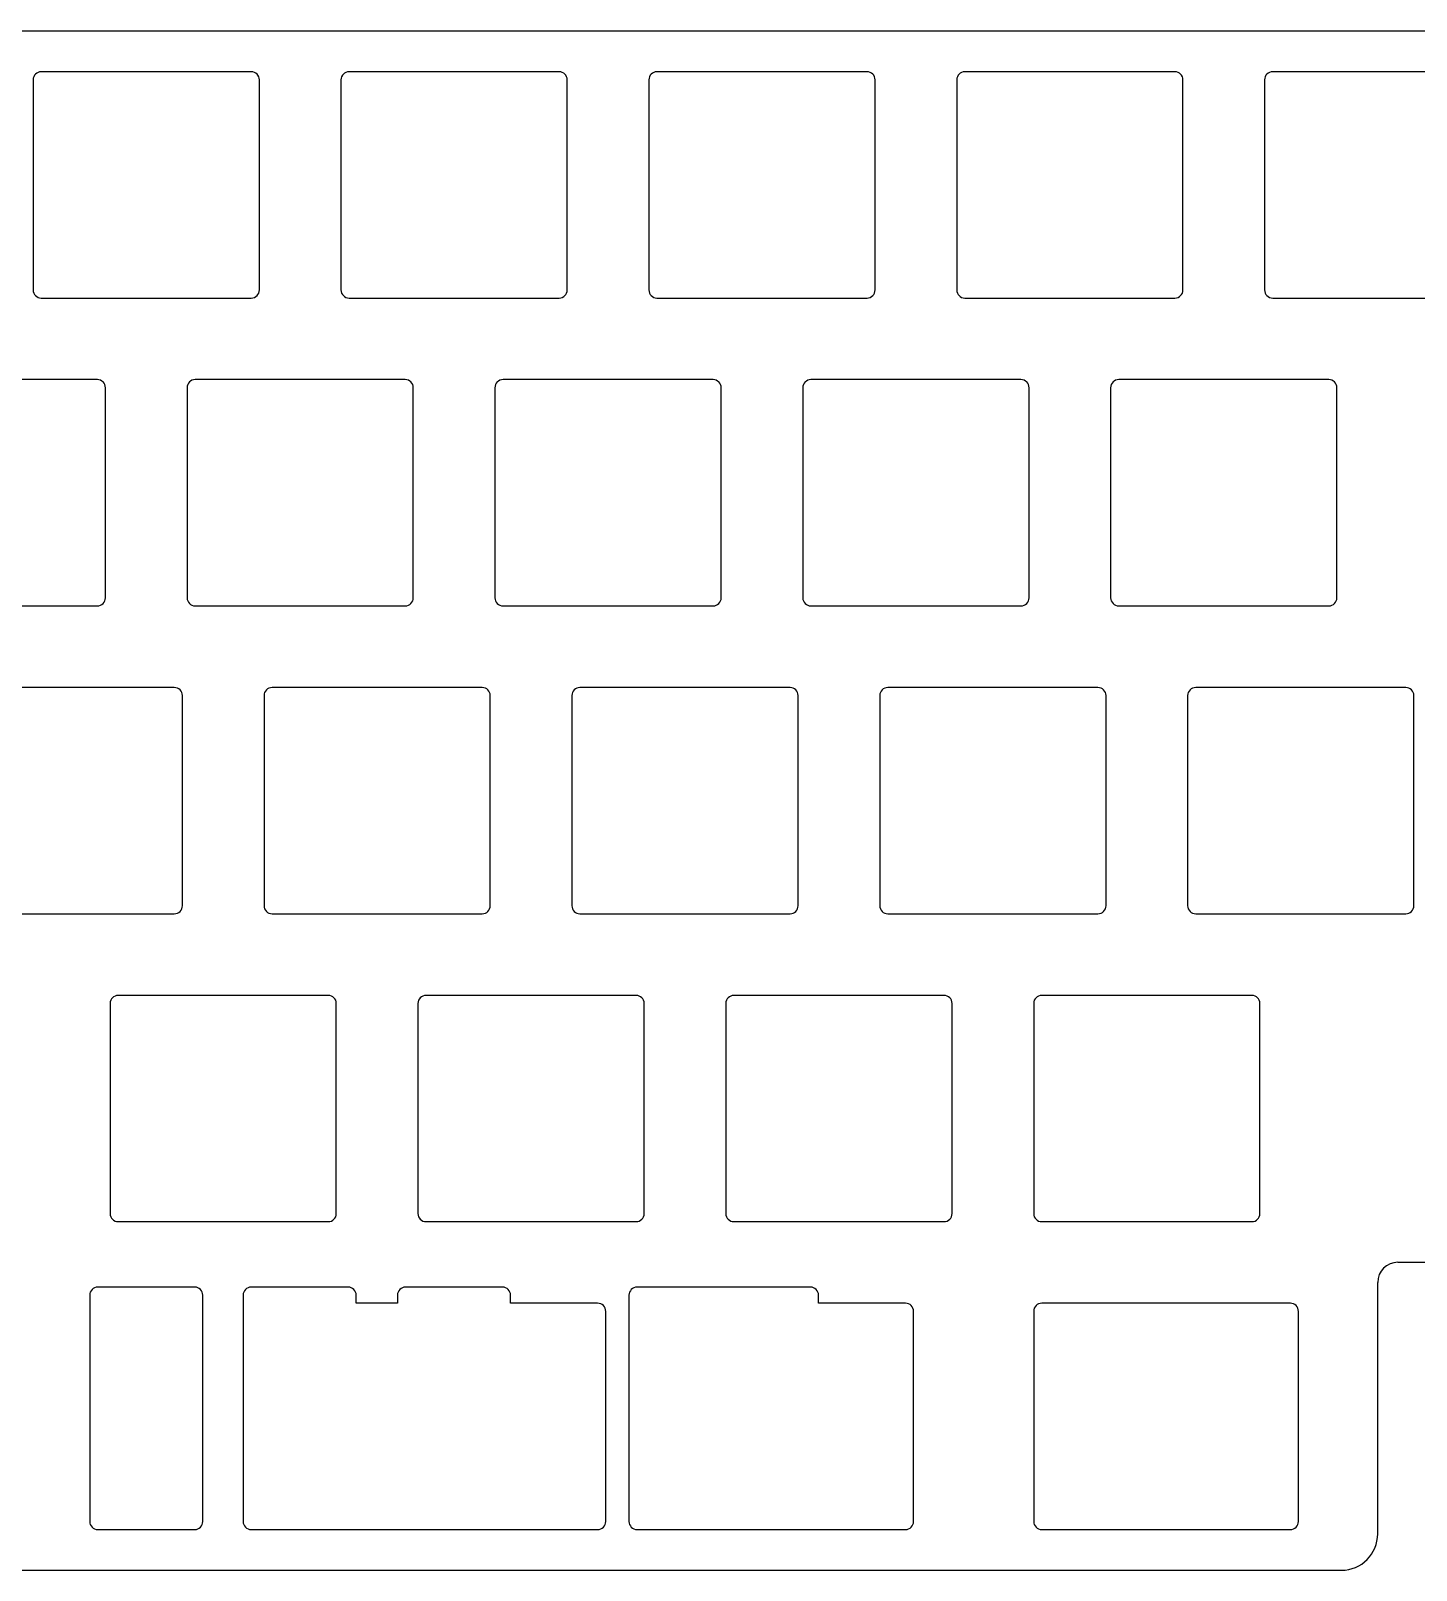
# Model space of a CAD drawing. Header units: millimetres. Extents: x 48 to 352, y -119 to -24.
# Drawn here: x 202.4 to 288.1, y -119.1 to -23.8 of the extents above; entities that cross this region are included whole.
import ezdxf

# ---------------------------------------------------------------- set-up
doc = ezdxf.new("R2010")
doc.units = ezdxf.units.MM
for name, color, linetype in [('Shape064', 7, 'CONTINUOUS'), ('Shape065', 7, 'CONTINUOUS'), ('Shape066', 7, 'CONTINUOUS'), ('Shape067', 7, 'CONTINUOUS'), ('Shape068', 7, 'CONTINUOUS'), ('Shape069', 7, 'CONTINUOUS'), ('Shape070', 7, 'CONTINUOUS'), ('Shape071', 7, 'CONTINUOUS'), ('Shape072', 7, 'CONTINUOUS'), ('Shape073', 7, 'CONTINUOUS'), ('Shape074', 7, 'CONTINUOUS'), ('Shape075', 7, 'CONTINUOUS'), ('Shape076', 7, 'CONTINUOUS'), ('Shape077', 7, 'CONTINUOUS'), ('Shape078', 7, 'CONTINUOUS'), ('Shape079', 7, 'CONTINUOUS'), ('Shape080', 7, 'CONTINUOUS'), ('Shape081', 7, 'CONTINUOUS'), ('Shape082', 7, 'CONTINUOUS'), ('Shape083', 7, 'CONTINUOUS'), ('Shape084', 7, 'CONTINUOUS'), ('Shape085', 7, 'CONTINUOUS'), ('Shape086', 7, 'CONTINUOUS'), ('Shape087', 7, 'CONTINUOUS'), ('Shape088', 7, 'CONTINUOUS'), ('Shape089', 7, 'CONTINUOUS'), ('Shape090', 7, 'CONTINUOUS'), ('Shape091', 7, 'CONTINUOUS'), ('Shape092', 7, 'CONTINUOUS'), ('Shape093', 7, 'CONTINUOUS'), ('Shape094', 7, 'CONTINUOUS'), ('Shape095', 7, 'CONTINUOUS'), ('Shape096', 7, 'CONTINUOUS'), ('Shape099', 7, 'CONTINUOUS'), ('Shape100', 7, 'CONTINUOUS'), ('Shape101', 7, 'CONTINUOUS'), ('Shape103', 7, 'CONTINUOUS'), ('Shape201', 7, 'CONTINUOUS'), ('Shape202', 7, 'CONTINUOUS'), ('Shape204', 7, 'CONTINUOUS'), ('Shape205', 7, 'CONTINUOUS'), ('Shape206', 7, 'CONTINUOUS'), ('Shape208', 7, 'CONTINUOUS'), ('Shape209', 7, 'CONTINUOUS'), ('Shape210', 7, 'CONTINUOUS'), ('Shape211', 7, 'CONTINUOUS'), ('Shape212', 7, 'CONTINUOUS'), ('Shape213', 7, 'CONTINUOUS'), ('Shape214', 7, 'CONTINUOUS'), ('Shape215', 7, 'CONTINUOUS'), ('Shape216', 7, 'CONTINUOUS'), ('Shape217', 7, 'CONTINUOUS'), ('Shape218', 7, 'CONTINUOUS'), ('Shape219', 7, 'CONTINUOUS'), ('Shape220', 7, 'CONTINUOUS'), ('Shape221', 7, 'CONTINUOUS'), ('Shape222', 7, 'CONTINUOUS'), ('Shape223', 7, 'CONTINUOUS'), ('Shape224', 7, 'CONTINUOUS'), ('Shape225', 7, 'CONTINUOUS'), ('Shape226', 7, 'CONTINUOUS'), ('Shape227', 7, 'CONTINUOUS'), ('Shape228', 7, 'CONTINUOUS'), ('Shape229', 7, 'CONTINUOUS'), ('Shape230', 7, 'CONTINUOUS'), ('Shape231', 7, 'CONTINUOUS'), ('Shape232', 7, 'CONTINUOUS'), ('Shape233', 7, 'CONTINUOUS'), ('Shape234', 7, 'CONTINUOUS'), ('Shape235', 7, 'CONTINUOUS'), ('Shape236', 7, 'CONTINUOUS'), ('Shape237', 7, 'CONTINUOUS'), ('Shape238', 7, 'CONTINUOUS'), ('Shape239', 7, 'CONTINUOUS'), ('Shape344', 7, 'CONTINUOUS'), ('Shape345', 7, 'CONTINUOUS'), ('Shape347', 7, 'CONTINUOUS'), ('Shape348', 7, 'CONTINUOUS'), ('Shape349', 7, 'CONTINUOUS'), ('Shape351', 7, 'CONTINUOUS'), ('Shape352', 7, 'CONTINUOUS'), ('Shape353', 7, 'CONTINUOUS'), ('Shape354', 7, 'CONTINUOUS'), ('Shape355', 7, 'CONTINUOUS'), ('Shape356', 7, 'CONTINUOUS'), ('Shape357', 7, 'CONTINUOUS'), ('Shape358', 7, 'CONTINUOUS'), ('Shape359', 7, 'CONTINUOUS'), ('Shape360', 7, 'CONTINUOUS'), ('Shape361', 7, 'CONTINUOUS'), ('Shape362', 7, 'CONTINUOUS'), ('Shape363', 7, 'CONTINUOUS'), ('Shape364', 7, 'CONTINUOUS'), ('Shape365', 7, 'CONTINUOUS'), ('Shape366', 7, 'CONTINUOUS'), ('Shape367', 7, 'CONTINUOUS'), ('Shape368', 7, 'CONTINUOUS'), ('Shape369', 7, 'CONTINUOUS'), ('Shape370', 7, 'CONTINUOUS'), ('Shape371', 7, 'CONTINUOUS'), ('Shape372', 7, 'CONTINUOUS'), ('Shape373', 7, 'CONTINUOUS'), ('Shape374', 7, 'CONTINUOUS'), ('Shape375', 7, 'CONTINUOUS'), ('Shape376', 7, 'CONTINUOUS'), ('Shape377', 7, 'CONTINUOUS'), ('Shape378', 7, 'CONTINUOUS'), ('Shape379', 7, 'CONTINUOUS'), ('Shape380', 7, 'CONTINUOUS'), ('Shape381', 7, 'CONTINUOUS'), ('Shape382', 7, 'CONTINUOUS'), ('Shape498', 7, 'CONTINUOUS'), ('Shape499', 7, 'CONTINUOUS'), ('Shape500', 7, 'CONTINUOUS'), ('Shape501', 7, 'CONTINUOUS'), ('Shape502', 7, 'CONTINUOUS'), ('Shape503', 7, 'CONTINUOUS'), ('Shape504', 7, 'CONTINUOUS'), ('Shape505', 7, 'CONTINUOUS'), ('Shape506', 7, 'CONTINUOUS'), ('Shape507', 7, 'CONTINUOUS'), ('Shape508', 7, 'CONTINUOUS'), ('Shape509', 7, 'CONTINUOUS'), ('Shape510', 7, 'CONTINUOUS'), ('Shape511', 7, 'CONTINUOUS'), ('Shape512', 7, 'CONTINUOUS'), ('Shape513', 7, 'CONTINUOUS'), ('Shape514', 7, 'CONTINUOUS'), ('Shape515', 7, 'CONTINUOUS'), ('Shape516', 7, 'CONTINUOUS'), ('Shape517', 7, 'CONTINUOUS'), ('Shape518', 7, 'CONTINUOUS'), ('Shape519', 7, 'CONTINUOUS'), ('Shape520', 7, 'CONTINUOUS'), ('Shape521', 7, 'CONTINUOUS'), ('Shape522', 7, 'CONTINUOUS'), ('Shape523', 7, 'CONTINUOUS'), ('Shape524', 7, 'CONTINUOUS'), ('Shape525', 7, 'CONTINUOUS'), ('Shape526', 7, 'CONTINUOUS'), ('Shape527', 7, 'CONTINUOUS'), ('Shape528', 7, 'CONTINUOUS'), ('Shape529', 7, 'CONTINUOUS'), ('Shape598', 7, 'CONTINUOUS'), ('Shape599', 7, 'CONTINUOUS'), ('Shape600', 7, 'CONTINUOUS'), ('Shape601', 7, 'CONTINUOUS'), ('Shape602', 7, 'CONTINUOUS'), ('Shape603', 7, 'CONTINUOUS'), ('Shape635', 7, 'CONTINUOUS'), ('Shape636', 7, 'CONTINUOUS'), ('Shape637', 7, 'CONTINUOUS'), ('Shape638', 7, 'CONTINUOUS'), ('Shape639', 7, 'CONTINUOUS'), ('Shape640', 7, 'CONTINUOUS'), ('Shape665', 7, 'CONTINUOUS'), ('Shape666', 7, 'CONTINUOUS'), ('Shape667', 7, 'CONTINUOUS'), ('Shape668', 7, 'CONTINUOUS'), ('Shape669', 7, 'CONTINUOUS'), ('Shape670', 7, 'CONTINUOUS'), ('Shape671', 7, 'CONTINUOUS'), ('Shape672', 7, 'CONTINUOUS'), ('Shape673', 7, 'CONTINUOUS'), ('Shape674', 7, 'CONTINUOUS'), ('Shape675', 7, 'CONTINUOUS'), ('Shape676', 7, 'CONTINUOUS'), ('Shape677', 7, 'CONTINUOUS'), ('Shape678', 7, 'CONTINUOUS'), ('Shape679', 7, 'CONTINUOUS'), ('Shape680', 7, 'CONTINUOUS'), ('Shape681', 7, 'CONTINUOUS'), ('Shape682', 7, 'CONTINUOUS'), ('Shape683', 7, 'CONTINUOUS'), ('Shape684', 7, 'CONTINUOUS'), ('Shape685', 7, 'CONTINUOUS'), ('Shape686', 7, 'CONTINUOUS'), ('Shape687', 7, 'CONTINUOUS'), ('Shape688', 7, 'CONTINUOUS'), ('Shape689', 7, 'CONTINUOUS'), ('Shape690', 7, 'CONTINUOUS'), ('Shape691', 7, 'CONTINUOUS'), ('Shape692', 7, 'CONTINUOUS'), ('Shape693', 7, 'CONTINUOUS'), ('Shape694', 7, 'CONTINUOUS'), ('Shape695', 7, 'CONTINUOUS'), ('Shape696', 7, 'CONTINUOUS'), ('Shape697', 7, 'CONTINUOUS'), ('Shape698', 7, 'CONTINUOUS'), ('Shape699', 7, 'CONTINUOUS'), ('Shape700', 7, 'CONTINUOUS'), ('Shape701', 7, 'CONTINUOUS'), ('Shape702', 7, 'CONTINUOUS'), ('Shape703', 7, 'CONTINUOUS'), ('Shape704', 7, 'CONTINUOUS'), ('Shape705', 7, 'CONTINUOUS'), ('Shape706', 7, 'CONTINUOUS'), ('Shape707', 7, 'CONTINUOUS'), ('Shape708', 7, 'CONTINUOUS'), ('Shape709', 7, 'CONTINUOUS'), ('Shape710', 7, 'CONTINUOUS'), ('Shape711', 7, 'CONTINUOUS'), ('Shape712', 7, 'CONTINUOUS'), ('Shape713', 7, 'CONTINUOUS'), ('Shape714', 7, 'CONTINUOUS'), ('Shape715', 7, 'CONTINUOUS'), ('Shape759', 7, 'CONTINUOUS'), ('Shape760', 7, 'CONTINUOUS'), ('Shape761', 7, 'CONTINUOUS'), ('Shape762', 7, 'CONTINUOUS'), ('Shape763', 7, 'CONTINUOUS'), ('Shape782', 7, 'CONTINUOUS')]:
    doc.layers.add(name, color=color, linetype=linetype)

msp = doc.modelspace()

# ---------------------------------------------------------------- linework, layer by layer
at = {"layer": 'Shape064'}
msp.add_arc((203.05, -39.8375), 0.5, 180, -90, dxfattribs=at)
at = {"layer": 'Shape065'}
msp.add_arc((216.05, -39.8375), 0.5, -90, 0, dxfattribs=at)
at = {"layer": 'Shape066'}
msp.add_arc((216.05, -26.8375), 0.5, 0, 90, dxfattribs=at)
at = {"layer": 'Shape067'}
msp.add_arc((203.05, -26.8375), 0.5, 90, 180, dxfattribs=at)
at = {"layer": 'Shape068'}
msp.add_line((203.05, -40.3375), (216.05, -40.3375), dxfattribs=at)
at = {"layer": 'Shape069'}
msp.add_line((216.05, -26.3375), (203.05, -26.3375), dxfattribs=at)
at = {"layer": 'Shape070'}
msp.add_line((216.55, -39.8375), (216.55, -26.8375), dxfattribs=at)
at = {"layer": 'Shape071'}
msp.add_line((202.55, -26.8375), (202.55, -39.8375), dxfattribs=at)
at = {"layer": 'Shape072'}
msp.add_arc((222.1, -39.8375), 0.5, 180, -90, dxfattribs=at)
at = {"layer": 'Shape073'}
msp.add_arc((235.1, -39.8375), 0.5, -90, 0, dxfattribs=at)
at = {"layer": 'Shape074'}
msp.add_arc((235.1, -26.8375), 0.5, 0, 90, dxfattribs=at)
at = {"layer": 'Shape075'}
msp.add_arc((222.1, -26.8375), 0.5, 90, 180, dxfattribs=at)
at = {"layer": 'Shape076'}
msp.add_line((222.1, -40.3375), (235.1, -40.3375), dxfattribs=at)
at = {"layer": 'Shape077'}
msp.add_line((235.1, -26.3375), (222.1, -26.3375), dxfattribs=at)
at = {"layer": 'Shape078'}
msp.add_line((235.6, -39.8375), (235.6, -26.8375), dxfattribs=at)
at = {"layer": 'Shape079'}
msp.add_line((221.6, -26.8375), (221.6, -39.8375), dxfattribs=at)
at = {"layer": 'Shape080'}
msp.add_arc((241.15, -39.8375), 0.5, 180, -90, dxfattribs=at)
at = {"layer": 'Shape081'}
msp.add_arc((254.15, -39.8375), 0.5, -90, 0, dxfattribs=at)
at = {"layer": 'Shape082'}
msp.add_arc((254.15, -26.8375), 0.5, 0, 90, dxfattribs=at)
at = {"layer": 'Shape083'}
msp.add_arc((241.15, -26.8375), 0.5, 90, 180, dxfattribs=at)
at = {"layer": 'Shape084'}
msp.add_line((241.15, -40.3375), (254.15, -40.3375), dxfattribs=at)
at = {"layer": 'Shape085'}
msp.add_line((254.15, -26.3375), (241.15, -26.3375), dxfattribs=at)
at = {"layer": 'Shape086'}
msp.add_line((254.65, -39.8375), (254.65, -26.8375), dxfattribs=at)
at = {"layer": 'Shape087'}
msp.add_line((240.65, -26.8375), (240.65, -39.8375), dxfattribs=at)
at = {"layer": 'Shape088'}
msp.add_arc((260.2, -39.8375), 0.5, 180, -90, dxfattribs=at)
at = {"layer": 'Shape089'}
msp.add_arc((273.2, -39.8375), 0.5, -90, 0, dxfattribs=at)
at = {"layer": 'Shape090'}
msp.add_arc((273.2, -26.8375), 0.5, 0, 90, dxfattribs=at)
at = {"layer": 'Shape091'}
msp.add_arc((260.2, -26.8375), 0.5, 90, 180, dxfattribs=at)
at = {"layer": 'Shape092'}
msp.add_line((260.2, -40.3375), (273.2, -40.3375), dxfattribs=at)
at = {"layer": 'Shape093'}
msp.add_line((273.2, -26.3375), (260.2, -26.3375), dxfattribs=at)
at = {"layer": 'Shape094'}
msp.add_line((273.7, -39.8375), (273.7, -26.8375), dxfattribs=at)
at = {"layer": 'Shape095'}
msp.add_line((259.7, -26.8375), (259.7, -39.8375), dxfattribs=at)
at = {"layer": 'Shape096'}
msp.add_arc((279.25, -39.8375), 0.5, 180, -90, dxfattribs=at)
at = {"layer": 'Shape099'}
msp.add_arc((279.25, -26.8375), 0.5, 90, 180, dxfattribs=at)
at = {"layer": 'Shape100'}
msp.add_line((279.25, -40.3375), (292.25, -40.3375), dxfattribs=at)
at = {"layer": 'Shape101'}
msp.add_line((292.25, -26.3375), (279.25, -26.3375), dxfattribs=at)
at = {"layer": 'Shape103'}
msp.add_line((278.75, -26.8375), (278.75, -39.8375), dxfattribs=at)
at = {"layer": 'Shape201'}
msp.add_arc((206.525, -58.8875), 0.5, -90, 0, dxfattribs=at)
at = {"layer": 'Shape202'}
msp.add_arc((206.525, -45.8875), 0.5, 0, 90, dxfattribs=at)
at = {"layer": 'Shape204'}
msp.add_line((193.525, -59.3875), (206.525, -59.3875), dxfattribs=at)
at = {"layer": 'Shape205'}
msp.add_line((206.525, -45.3875), (193.525, -45.3875), dxfattribs=at)
at = {"layer": 'Shape206'}
msp.add_line((207.025, -58.8875), (207.025, -45.8875), dxfattribs=at)
at = {"layer": 'Shape208'}
msp.add_arc((212.575, -58.8875), 0.5, 180, -90, dxfattribs=at)
at = {"layer": 'Shape209'}
msp.add_arc((225.575, -58.8875), 0.5, -90, 0, dxfattribs=at)
at = {"layer": 'Shape210'}
msp.add_arc((225.575, -45.8875), 0.5, 0, 90, dxfattribs=at)
at = {"layer": 'Shape211'}
msp.add_arc((212.575, -45.8875), 0.5, 90, 180, dxfattribs=at)
at = {"layer": 'Shape212'}
msp.add_line((212.575, -59.3875), (225.575, -59.3875), dxfattribs=at)
at = {"layer": 'Shape213'}
msp.add_line((225.575, -45.3875), (212.575, -45.3875), dxfattribs=at)
at = {"layer": 'Shape214'}
msp.add_line((226.075, -58.8875), (226.075, -45.8875), dxfattribs=at)
at = {"layer": 'Shape215'}
msp.add_line((212.075, -45.8875), (212.075, -58.8875), dxfattribs=at)
at = {"layer": 'Shape216'}
msp.add_arc((231.625, -58.8875), 0.5, 180, -90, dxfattribs=at)
at = {"layer": 'Shape217'}
msp.add_arc((244.625, -58.8875), 0.5, -90, 0, dxfattribs=at)
at = {"layer": 'Shape218'}
msp.add_arc((244.625, -45.8875), 0.5, 0, 90, dxfattribs=at)
at = {"layer": 'Shape219'}
msp.add_arc((231.625, -45.8875), 0.5, 90, 180, dxfattribs=at)
at = {"layer": 'Shape220'}
msp.add_line((231.625, -59.3875), (244.625, -59.3875), dxfattribs=at)
at = {"layer": 'Shape221'}
msp.add_line((244.625, -45.3875), (231.625, -45.3875), dxfattribs=at)
at = {"layer": 'Shape222'}
msp.add_line((245.125, -58.8875), (245.125, -45.8875), dxfattribs=at)
at = {"layer": 'Shape223'}
msp.add_line((231.125, -45.8875), (231.125, -58.8875), dxfattribs=at)
at = {"layer": 'Shape224'}
msp.add_arc((250.675, -58.8875), 0.5, 180, -90, dxfattribs=at)
at = {"layer": 'Shape225'}
msp.add_arc((263.675, -58.8875), 0.5, -90, 0, dxfattribs=at)
at = {"layer": 'Shape226'}
msp.add_arc((263.675, -45.8875), 0.5, 0, 90, dxfattribs=at)
at = {"layer": 'Shape227'}
msp.add_arc((250.675, -45.8875), 0.5, 90, 180, dxfattribs=at)
at = {"layer": 'Shape228'}
msp.add_line((250.675, -59.3875), (263.675, -59.3875), dxfattribs=at)
at = {"layer": 'Shape229'}
msp.add_line((263.675, -45.3875), (250.675, -45.3875), dxfattribs=at)
at = {"layer": 'Shape230'}
msp.add_line((264.175, -58.8875), (264.175, -45.8875), dxfattribs=at)
at = {"layer": 'Shape231'}
msp.add_line((250.175, -45.8875), (250.175, -58.8875), dxfattribs=at)
at = {"layer": 'Shape232'}
msp.add_arc((269.725, -58.8875), 0.5, 180, -90, dxfattribs=at)
at = {"layer": 'Shape233'}
msp.add_arc((282.725, -58.8875), 0.5, -90, 0, dxfattribs=at)
at = {"layer": 'Shape234'}
msp.add_arc((282.725, -45.8875), 0.5, 0, 90, dxfattribs=at)
at = {"layer": 'Shape235'}
msp.add_arc((269.725, -45.8875), 0.5, 90, 180, dxfattribs=at)
at = {"layer": 'Shape236'}
msp.add_line((269.725, -59.3875), (282.725, -59.3875), dxfattribs=at)
at = {"layer": 'Shape237'}
msp.add_line((282.725, -45.3875), (269.725, -45.3875), dxfattribs=at)
at = {"layer": 'Shape238'}
msp.add_line((283.225, -58.8875), (283.225, -45.8875), dxfattribs=at)
at = {"layer": 'Shape239'}
msp.add_line((269.225, -45.8875), (269.225, -58.8875), dxfattribs=at)
at = {"layer": 'Shape344'}
msp.add_arc((211.287, -77.9375), 0.5, -90, 0, dxfattribs=at)
at = {"layer": 'Shape345'}
msp.add_arc((211.287, -64.9375), 0.5, 0, 90, dxfattribs=at)
at = {"layer": 'Shape347'}
msp.add_line((198.287, -78.4375), (211.287, -78.4375), dxfattribs=at)
at = {"layer": 'Shape348'}
msp.add_line((211.287, -64.4375), (198.287, -64.4375), dxfattribs=at)
at = {"layer": 'Shape349'}
msp.add_line((211.787, -77.9375), (211.787, -64.9375), dxfattribs=at)
at = {"layer": 'Shape351'}
msp.add_arc((217.338, -77.9375), 0.5, 180, -90, dxfattribs=at)
at = {"layer": 'Shape352'}
msp.add_arc((230.338, -77.9375), 0.5, -90, 0, dxfattribs=at)
at = {"layer": 'Shape353'}
msp.add_arc((230.338, -64.9375), 0.5, 0, 90, dxfattribs=at)
at = {"layer": 'Shape354'}
msp.add_arc((217.338, -64.9375), 0.5, 90, 180, dxfattribs=at)
at = {"layer": 'Shape355'}
msp.add_line((217.338, -78.4375), (230.338, -78.4375), dxfattribs=at)
at = {"layer": 'Shape356'}
msp.add_line((230.338, -64.4375), (217.338, -64.4375), dxfattribs=at)
at = {"layer": 'Shape357'}
msp.add_line((230.838, -77.9375), (230.838, -64.9375), dxfattribs=at)
at = {"layer": 'Shape358'}
msp.add_line((216.838, -64.9375), (216.838, -77.9375), dxfattribs=at)
at = {"layer": 'Shape359'}
msp.add_arc((236.387, -77.9375), 0.5, 180, -90, dxfattribs=at)
at = {"layer": 'Shape360'}
msp.add_arc((249.387, -77.9375), 0.5, -90, 0, dxfattribs=at)
at = {"layer": 'Shape361'}
msp.add_arc((249.387, -64.9375), 0.5, 0, 90, dxfattribs=at)
at = {"layer": 'Shape362'}
msp.add_arc((236.387, -64.9375), 0.5, 90, 180, dxfattribs=at)
at = {"layer": 'Shape363'}
msp.add_line((236.387, -78.4375), (249.387, -78.4375), dxfattribs=at)
at = {"layer": 'Shape364'}
msp.add_line((249.387, -64.4375), (236.387, -64.4375), dxfattribs=at)
at = {"layer": 'Shape365'}
msp.add_line((249.887, -77.9375), (249.887, -64.9375), dxfattribs=at)
at = {"layer": 'Shape366'}
msp.add_line((235.887, -64.9375), (235.887, -77.9375), dxfattribs=at)
at = {"layer": 'Shape367'}
msp.add_arc((255.438, -77.9375), 0.5, 180, -90, dxfattribs=at)
at = {"layer": 'Shape368'}
msp.add_arc((268.438, -77.9375), 0.5, -90, 0, dxfattribs=at)
at = {"layer": 'Shape369'}
msp.add_arc((268.438, -64.9375), 0.5, 0, 90, dxfattribs=at)
at = {"layer": 'Shape370'}
msp.add_arc((255.438, -64.9375), 0.5, 90, 180, dxfattribs=at)
at = {"layer": 'Shape371'}
msp.add_line((255.438, -78.4375), (268.438, -78.4375), dxfattribs=at)
at = {"layer": 'Shape372'}
msp.add_line((268.438, -64.4375), (255.438, -64.4375), dxfattribs=at)
at = {"layer": 'Shape373'}
msp.add_line((268.938, -77.9375), (268.938, -64.9375), dxfattribs=at)
at = {"layer": 'Shape374'}
msp.add_line((254.938, -64.9375), (254.938, -77.9375), dxfattribs=at)
at = {"layer": 'Shape375'}
msp.add_arc((274.488, -77.9375), 0.5, 180, -90, dxfattribs=at)
at = {"layer": 'Shape376'}
msp.add_arc((287.488, -77.9375), 0.5, -90, 0, dxfattribs=at)
at = {"layer": 'Shape377'}
msp.add_arc((287.488, -64.9375), 0.5, 0, 90, dxfattribs=at)
at = {"layer": 'Shape378'}
msp.add_arc((274.488, -64.9375), 0.5, 90, 180, dxfattribs=at)
at = {"layer": 'Shape379'}
msp.add_line((274.488, -78.4375), (287.488, -78.4375), dxfattribs=at)
at = {"layer": 'Shape380'}
msp.add_line((287.488, -64.4375), (274.488, -64.4375), dxfattribs=at)
at = {"layer": 'Shape381'}
msp.add_line((287.988, -77.9375), (287.988, -64.9375), dxfattribs=at)
at = {"layer": 'Shape382'}
msp.add_line((273.988, -64.9375), (273.988, -77.9375), dxfattribs=at)
at = {"layer": 'Shape498'}
msp.add_arc((207.812, -96.9875), 0.5, 180, -90, dxfattribs=at)
at = {"layer": 'Shape499'}
msp.add_arc((220.812, -96.9875), 0.5, -90, 0, dxfattribs=at)
at = {"layer": 'Shape500'}
msp.add_arc((220.812, -83.9875), 0.5, 0, 90, dxfattribs=at)
at = {"layer": 'Shape501'}
msp.add_arc((207.812, -83.9875), 0.5, 90, 180, dxfattribs=at)
at = {"layer": 'Shape502'}
msp.add_line((207.812, -97.4875), (220.812, -97.4875), dxfattribs=at)
at = {"layer": 'Shape503'}
msp.add_line((220.812, -83.4875), (207.812, -83.4875), dxfattribs=at)
at = {"layer": 'Shape504'}
msp.add_line((221.312, -96.9875), (221.312, -83.9875), dxfattribs=at)
at = {"layer": 'Shape505'}
msp.add_line((207.312, -83.9875), (207.312, -96.9875), dxfattribs=at)
at = {"layer": 'Shape506'}
msp.add_arc((226.863, -96.9875), 0.5, 180, -90, dxfattribs=at)
at = {"layer": 'Shape507'}
msp.add_arc((239.863, -96.9875), 0.5, -90, 0, dxfattribs=at)
at = {"layer": 'Shape508'}
msp.add_arc((239.863, -83.9875), 0.5, 0, 90, dxfattribs=at)
at = {"layer": 'Shape509'}
msp.add_arc((226.863, -83.9875), 0.5, 90, 180, dxfattribs=at)
at = {"layer": 'Shape510'}
msp.add_line((226.863, -97.4875), (239.863, -97.4875), dxfattribs=at)
at = {"layer": 'Shape511'}
msp.add_line((239.863, -83.4875), (226.863, -83.4875), dxfattribs=at)
at = {"layer": 'Shape512'}
msp.add_line((240.363, -96.9875), (240.363, -83.9875), dxfattribs=at)
at = {"layer": 'Shape513'}
msp.add_line((226.363, -83.9875), (226.363, -96.9875), dxfattribs=at)
at = {"layer": 'Shape514'}
msp.add_arc((245.912, -96.9875), 0.5, 180, -90, dxfattribs=at)
at = {"layer": 'Shape515'}
msp.add_arc((258.913, -96.9875), 0.5, -90, 0, dxfattribs=at)
at = {"layer": 'Shape516'}
msp.add_arc((258.913, -83.9875), 0.5, 0, 90, dxfattribs=at)
at = {"layer": 'Shape517'}
msp.add_arc((245.912, -83.9875), 0.5, 90, 180, dxfattribs=at)
at = {"layer": 'Shape518'}
msp.add_line((245.912, -97.4875), (258.913, -97.4875), dxfattribs=at)
at = {"layer": 'Shape519'}
msp.add_line((258.913, -83.4875), (245.912, -83.4875), dxfattribs=at)
at = {"layer": 'Shape520'}
msp.add_line((259.413, -96.9875), (259.413, -83.9875), dxfattribs=at)
at = {"layer": 'Shape521'}
msp.add_line((245.412, -83.9875), (245.412, -96.9875), dxfattribs=at)
at = {"layer": 'Shape522'}
msp.add_arc((264.962, -96.9875), 0.5, 180, -90, dxfattribs=at)
at = {"layer": 'Shape523'}
msp.add_arc((277.962, -96.9875), 0.5, -90, 0, dxfattribs=at)
at = {"layer": 'Shape524'}
msp.add_arc((277.962, -83.9875), 0.5, 0, 90, dxfattribs=at)
at = {"layer": 'Shape525'}
msp.add_arc((264.962, -83.9875), 0.5, 90, 180, dxfattribs=at)
at = {"layer": 'Shape526'}
msp.add_line((264.962, -97.4875), (277.962, -97.4875), dxfattribs=at)
at = {"layer": 'Shape527'}
msp.add_line((277.962, -83.4875), (264.962, -83.4875), dxfattribs=at)
at = {"layer": 'Shape528'}
msp.add_line((278.462, -96.9875), (278.462, -83.9875), dxfattribs=at)
at = {"layer": 'Shape529'}
msp.add_line((264.462, -83.9875), (264.462, -96.9875), dxfattribs=at)
at = {"layer": 'Shape598'}
msp.add_arc((231.594, -102.037), 0.5, 0, 90, dxfattribs=at)
at = {"layer": 'Shape599'}
msp.add_arc((225.594, -102.037), 0.5, 90, 180, dxfattribs=at)
at = {"layer": 'Shape600'}
msp.add_line((231.594, -101.537), (225.594, -101.537), dxfattribs=at)
at = {"layer": 'Shape601'}
msp.add_line((225.594, -116.537), (231.594, -116.537), dxfattribs=at)
at = {"layer": 'Shape602'}
msp.add_line((225.094, -102.037), (225.094, -102.537), dxfattribs=at)
at = {"layer": 'Shape603'}
msp.add_line((232.094, -102.537), (232.094, -102.037), dxfattribs=at)
at = {"layer": 'Shape635'}
msp.add_arc((250.65, -102.037), 0.5, 0, 90, dxfattribs=at)
at = {"layer": 'Shape636'}
msp.add_line((250.65, -101.537), (245.919, -101.537), dxfattribs=at)
at = {"layer": 'Shape637'}
msp.add_line((245.919, -101.537), (244.65, -101.537), dxfattribs=at)
at = {"layer": 'Shape638'}
msp.add_line((244.65, -116.537), (245.919, -116.537), dxfattribs=at)
at = {"layer": 'Shape639'}
msp.add_line((245.919, -116.537), (250.65, -116.537), dxfattribs=at)
at = {"layer": 'Shape640'}
msp.add_line((251.15, -102.537), (251.15, -102.037), dxfattribs=at)
at = {"layer": 'Shape665'}
msp.add_arc((222.1, -116.037), 0.5, -93.2533, -90, dxfattribs=at)
at = {"layer": 'Shape666'}
msp.add_line((222.1, -116.537), (224.481, -116.537), dxfattribs=at)
at = {"layer": 'Shape667'}
msp.add_line((224.481, -116.537), (225.594, -116.537), dxfattribs=at)
at = {"layer": 'Shape668'}
msp.add_line((231.594, -116.537), (235.1, -116.537), dxfattribs=at)
at = {"layer": 'Shape669'}
msp.add_line((235.1, -102.537), (232.094, -102.537), dxfattribs=at)
at = {"layer": 'Shape670'}
msp.add_line((225.094, -102.537), (224.481, -102.537), dxfattribs=at)
at = {"layer": 'Shape671'}
msp.add_line((224.481, -102.537), (222.543, -102.537), dxfattribs=at)
at = {"layer": 'Shape672'}
msp.add_arc((212.55, -102.037), 0.5, 0, 90, dxfattribs=at)
at = {"layer": 'Shape673'}
msp.add_arc((206.55, -102.037), 0.5, 90, 180, dxfattribs=at)
at = {"layer": 'Shape674'}
msp.add_arc((206.55, -116.037), 0.5, 180, -90, dxfattribs=at)
at = {"layer": 'Shape675'}
msp.add_arc((212.55, -116.037), 0.5, -90, 0, dxfattribs=at)
at = {"layer": 'Shape676'}
msp.add_line((212.55, -101.537), (206.55, -101.537), dxfattribs=at)
at = {"layer": 'Shape677'}
msp.add_line((206.55, -116.537), (212.55, -116.537), dxfattribs=at)
at = {"layer": 'Shape678'}
msp.add_line((206.05, -102.037), (206.05, -116.037), dxfattribs=at)
at = {"layer": 'Shape679'}
msp.add_line((213.05, -116.037), (213.05, -102.037), dxfattribs=at)
at = {"layer": 'Shape680'}
msp.add_arc((237.481, -116.037), 0.5, -90, 0, dxfattribs=at)
at = {"layer": 'Shape681'}
msp.add_arc((237.481, -103.037), 0.5, 0, 90, dxfattribs=at)
at = {"layer": 'Shape682'}
msp.add_line((235.1, -116.537), (237.481, -116.537), dxfattribs=at)
at = {"layer": 'Shape683'}
msp.add_line((237.481, -102.537), (235.1, -102.537), dxfattribs=at)
at = {"layer": 'Shape684'}
msp.add_line((237.981, -116.037), (237.981, -103.037), dxfattribs=at)
at = {"layer": 'Shape685'}
msp.add_arc((239.919, -102.037), 0.5, 90, 180, dxfattribs=at)
at = {"layer": 'Shape686'}
msp.add_arc((239.919, -116.037), 0.5, 180, -90, dxfattribs=at)
at = {"layer": 'Shape687'}
msp.add_line((244.65, -101.537), (239.919, -101.537), dxfattribs=at)
at = {"layer": 'Shape688'}
msp.add_line((239.919, -116.537), (243.531, -116.537), dxfattribs=at)
at = {"layer": 'Shape689'}
msp.add_line((243.531, -116.537), (244.65, -116.537), dxfattribs=at)
at = {"layer": 'Shape690'}
msp.add_line((239.419, -102.037), (239.419, -116.037), dxfattribs=at)
at = {"layer": 'Shape691'}
msp.add_arc((222.043, -102.037), 0.5, 0, 90, dxfattribs=at)
at = {"layer": 'Shape692'}
msp.add_arc((216.043, -102.037), 0.5, 90, 180, dxfattribs=at)
at = {"layer": 'Shape693'}
msp.add_arc((216.043, -116.037), 0.5, 180, -90, dxfattribs=at)
at = {"layer": 'Shape694'}
msp.add_arc((222.043, -116.037), 0.5, -90, -86.7467, dxfattribs=at)
at = {"layer": 'Shape695'}
msp.add_line((222.043, -101.537), (216.043, -101.537), dxfattribs=at)
at = {"layer": 'Shape696'}
msp.add_line((216.043, -116.537), (222.043, -116.537), dxfattribs=at)
at = {"layer": 'Shape697'}
msp.add_line((215.543, -102.037), (215.543, -116.037), dxfattribs=at)
at = {"layer": 'Shape698'}
msp.add_line((222.543, -102.537), (222.543, -102.037), dxfattribs=at)
at = {"layer": 'Shape699'}
msp.add_arc((256.531, -116.037), 0.5, -90, 0, dxfattribs=at)
at = {"layer": 'Shape700'}
msp.add_arc((256.531, -103.037), 0.5, 0, 90, dxfattribs=at)
at = {"layer": 'Shape701'}
msp.add_line((250.65, -116.537), (256.531, -116.537), dxfattribs=at)
at = {"layer": 'Shape702'}
msp.add_line((256.531, -102.537), (251.15, -102.537), dxfattribs=at)
at = {"layer": 'Shape703'}
msp.add_line((257.031, -116.037), (257.031, -103.037), dxfattribs=at)
at = {"layer": 'Shape704'}
msp.add_arc((264.962, -116.037), 0.5, 180, -90, dxfattribs=at)
at = {"layer": 'Shape705'}
msp.add_arc((264.962, -103.037), 0.5, 90, 180, dxfattribs=at)
at = {"layer": 'Shape706'}
msp.add_line((264.962, -116.537), (267.344, -116.537), dxfattribs=at)
at = {"layer": 'Shape707'}
msp.add_line((267.344, -116.537), (277.962, -116.537), dxfattribs=at)
at = {"layer": 'Shape708'}
msp.add_line((277.962, -102.537), (267.344, -102.537), dxfattribs=at)
at = {"layer": 'Shape709'}
msp.add_line((267.344, -102.537), (264.962, -102.537), dxfattribs=at)
at = {"layer": 'Shape710'}
msp.add_line((264.462, -103.037), (264.462, -116.037), dxfattribs=at)
at = {"layer": 'Shape711'}
msp.add_arc((280.344, -116.037), 0.5, -90, 0, dxfattribs=at)
at = {"layer": 'Shape712'}
msp.add_arc((280.344, -103.037), 0.5, 0, 90, dxfattribs=at)
at = {"layer": 'Shape713'}
msp.add_line((277.962, -116.537), (280.344, -116.537), dxfattribs=at)
at = {"layer": 'Shape714'}
msp.add_line((280.344, -102.537), (277.962, -102.537), dxfattribs=at)
at = {"layer": 'Shape715'}
msp.add_line((280.844, -116.037), (280.844, -103.037), dxfattribs=at)
at = {"layer": 'Shape759'}
msp.add_line((49.8737, -119.054), (283.499, -119.054), dxfattribs=at)
at = {"layer": 'Shape760'}
msp.add_arc((283.499, -116.804), 2.25, -90, 0, dxfattribs=at)
at = {"layer": 'Shape761'}
msp.add_line((285.749, -116.804), (285.749, -101.254), dxfattribs=at)
at = {"layer": 'Shape762'}
msp.add_arc((286.999, -101.254), 1.25, 90, 180, dxfattribs=at)
at = {"layer": 'Shape763'}
msp.add_line((286.999, -100.004), (294.024, -100.004), dxfattribs=at)
at = {"layer": 'Shape782'}
msp.add_line((96.2237, -23.8037), (303.824, -23.8037), dxfattribs=at)

doc.saveas('drawing.dxf')
